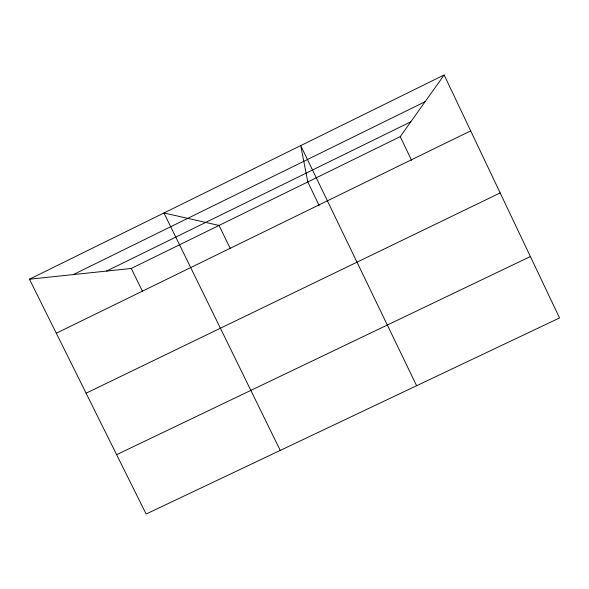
<?xml version="1.0" encoding="UTF-8"?>
<svg xmlns="http://www.w3.org/2000/svg" width="589" height="589" viewBox="0 0 589 589"><rect width="100%" height="100%" fill="white"/><g stroke="black" fill="none" stroke-linecap="round" stroke-linejoin="round"><path stroke-width="0.88" d="M29.45 279.215L131.251 268.466L400.24 136.641L444.135 74.972L559.55 317.935L146.124 514.028L29.45 279.215L444.135 74.972M73.316 274.584L425.125 101.683M106.55 271.073L410.82 121.783M56.286 333.219L470.685 130.861M86.082 393.194L500.164 192.927M116.629 454.671L530.38 256.532M131.251 268.466L142.523 291.364M280.239 450.416L163.956 212.968L219.034 225.447L230.277 248.514M416.614 385.729L300.743 145.601L307.782 181.957L319.135 205.48M400.24 136.641L411.571 160.341"/></g></svg>
